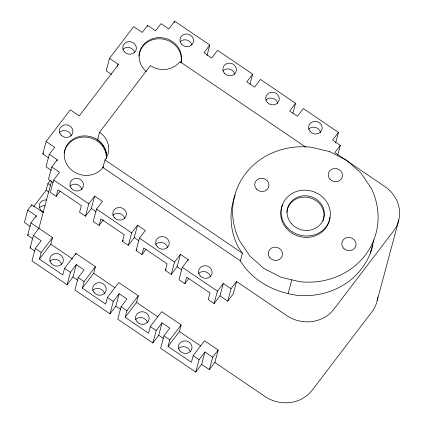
<?xml version="1.0" encoding="UTF-8"?>
<svg xmlns="http://www.w3.org/2000/svg" width="424" height="424" viewBox="0 0 424 424"><rect width="100%" height="100%" fill="white"/><g stroke="black" fill="none" stroke-linecap="round" stroke-linejoin="round"><path stroke-width="0.64" d="M377.185 300.696L398.873 219.754L399.514 215.689A34.148 31.434 15 0 0 384.918 186.597L334.833 152.587L340.324 145.384L332.559 140.111L338.437 132.399L303.324 108.555L297.447 116.266L289.682 110.993L295.56 103.281L260.442 79.436L254.564 87.148L246.8 81.874L252.678 74.163L217.565 50.318L211.687 58.03L203.923 52.756L209.801 45.045L174.683 21.2L168.805 28.912L161.041 23.638L155.55 30.841L147.573 25.429L142.231 32.441L133.692 26.648L109.509 58.369L106.186 70.776L111.523 74.396M43.513 212.721L31.795 204.766L27.751 210.071L24.428 222.478L30.295 226.464M48.654 157.929L42.787 153.944L46.115 141.537L70.294 109.816L79.251 115.895L118.466 64.453L109.509 58.369M31.477 205.963L31.795 204.766M32.929 238.898L27.613 235.288L30.936 222.881L36.284 215.869L27.751 210.071M46.115 141.537L54.648 147.335L49.301 154.347L45.977 166.754L51.293 170.363M35.95 217.109L36.284 215.869M34.752 251.072L30.093 247.907L33.416 235.5L38.907 228.298L51.558 181.096M49.301 154.347L57.272 159.763L51.781 166.966L48.458 179.373L53.117 182.537M33.56 206.737L46.115 190.259L47.886 183.656L50.461 180.279M56.943 161.003L57.272 159.763M33.416 235.5L41.181 240.774L35.303 248.485L31.98 260.887L67.098 284.732L72.976 277.026L76.299 264.618L84.063 269.892L78.186 277.603L74.862 290.005L109.975 313.85L115.853 306.144L119.176 293.737L126.94 299.01L121.063 306.722L117.74 319.124L152.852 342.968L158.73 335.262L162.058 322.855L169.823 328.128L163.945 335.84L160.617 348.242L195.734 372.087L201.612 364.38L204.935 351.973L212.7 357.246L209.377 369.649L201.612 364.38M51.781 166.966L59.545 172.239L53.668 179.951L50.345 192.353L56.222 196.344L60.139 191.203M209.377 369.649L214.867 362.446L218.19 350.044L204.554 340.779L193.18 355.694L191.415 362.297L168.047 346.435L179.416 331.52L181.186 324.911L161.671 311.661L150.303 326.575L148.532 333.179L125.17 317.316L136.539 302.402L138.309 295.793L118.794 282.543L107.426 297.457L105.656 304.061L82.288 288.198L93.662 273.284L95.432 266.68L75.912 253.425L64.543 268.339L62.773 274.943L39.411 259.08L41.181 252.476L52.55 237.562L30.936 222.881M56.222 196.344L57.993 189.74L81.355 205.603L79.585 212.212L85.457 216.203L91.335 208.491L94.663 196.084L102.428 201.358L96.55 209.069L93.222 221.471L99.099 225.462L103.414 219.807M39.411 259.08L50.779 244.166L52.55 237.562M372.813 245.141A73.119 67.31 15 0 1 295.968 295.168C273.883 291.876 252.004 280.45 240.371 260.839L102.953 167.522A21.343 19.647 15 0 1 73.421 171.45A21.343 19.647 15 0 1 67.978 143.773A21.343 19.647 15 0 1 97.509 139.851C103.408 143.837 107.06 150.891 106.631 158.035C107.277 150.838 103.377 143.863 97.509 139.851L99.545 132.246L150.372 65.572A21.343 19.647 15 0 0 179.903 61.65L305.826 147.16M117.379 66.648L118.047 64.167M67.098 284.732L70.421 272.33L76.299 264.618M85.457 216.203L88.786 203.796L94.663 196.084M75.594 254.628L75.912 253.425M103.663 166.441L102.953 167.522L104.988 159.917A21.343 19.647 15 0 0 99.545 132.246M147.245 26.67L147.573 25.429M82.288 288.198L84.058 281.594L95.432 266.68M99.099 225.462L100.87 218.858L124.232 234.721L122.462 241.33L128.34 245.321L134.217 237.61L137.54 225.202L145.305 230.476L139.427 238.187L136.104 250.589L141.982 254.58L145.898 249.439M174.349 22.44L174.683 21.2M109.975 313.85L113.298 301.448L119.176 293.737M128.34 245.321L131.663 232.914L137.54 225.202M125.17 317.316L126.94 310.713L138.309 295.793M141.982 254.58L143.747 247.976L167.114 263.839L165.344 270.448L171.217 274.439L177.094 266.728L180.417 254.321L188.182 259.594L187.853 260.834M206.976 55.592L209.801 45.045M152.852 342.968L156.18 330.566L162.058 322.855M171.217 274.439L174.54 262.032L180.417 254.321M188.182 259.594L182.304 267.306L178.981 279.708L184.859 283.698L188.781 278.557M168.047 346.435L169.817 339.831L181.186 324.911M184.859 283.698L186.629 277.095L209.991 292.958L208.221 299.567L214.099 303.552L219.977 295.846L223.3 283.439L231.064 288.712L227.741 301.12L219.977 295.846M250.017 84.09L252.678 74.163M195.734 372.087L199.057 359.685L204.935 351.973M214.099 303.552L217.422 291.15L223.3 283.439M240.371 260.839L242.411 253.239L238.097 246.879A73.119 67.31 15 0 1 235.235 195.056M398.873 219.754A34.148 31.434 15 0 1 393.626 230.879L333.889 309.239A34.148 31.434 15 0 1 324.387 317.47L320.507 319.336A34.148 31.434 15 0 1 286.64 315.52L236.555 281.51L233.232 293.911L227.741 301.12M292.899 113.208L295.56 103.281M288.209 293.329L291.829 279.824M335.612 142.941L338.437 132.399M337.833 154.686L340.324 145.384M370.295 253.239L373.915 239.735M102.953 167.522L103.583 166.399M42.787 153.944L43.524 152.979M97.509 139.851L98.31 138.802M27.613 235.288L28.376 234.287M30.093 247.907L30.878 246.879M122.462 241.33L123.246 240.302M136.104 250.589L136.888 249.561M165.344 270.448L166.129 269.42M231.064 288.712L236.555 281.51M212.7 357.246L218.19 350.044M104.988 159.917L242.411 253.239M53.668 179.951L88.786 203.796M96.55 209.069L131.663 232.914M139.427 238.187L174.54 262.032M182.304 267.306L217.422 291.15M91.335 208.491L95.994 211.656M134.217 237.61L138.876 240.774M177.094 266.728L181.753 269.892M47.886 183.656L50.551 185.463M46.115 190.259L48.781 192.067M50.779 244.166L72.515 258.921M93.662 273.284L114.851 287.673M136.539 302.402L157.728 316.792M179.416 331.52L200.61 345.91M214.867 362.446L264.952 396.456A34.148 31.434 15 0 0 312.202 390.181L371.938 311.815A34.148 31.434 15 0 0 377.768 297.213M35.303 248.485L41.181 252.476M64.543 268.339L70.421 272.33M78.186 277.603L84.058 281.594M107.426 297.457L113.298 301.448M121.063 306.722L126.94 310.713M150.303 326.575L156.18 330.566M163.945 335.84L169.817 339.831M193.18 355.694L199.057 359.685M72.976 277.026L77.634 280.19M115.853 306.144L120.511 309.308M158.73 335.262L163.388 338.426M179.956 41.902A6.832 6.286 15 0 1 186.904 40.079A6.832 6.286 15 0 1 191.876 45.241M286.778 212.355A18.741 17.252 15 0 1 309.26 197.642A18.741 17.252 15 0 1 322.934 220.931M112.805 215.36A6.832 6.286 15 0 1 119.748 213.537A6.832 6.286 15 0 1 124.725 218.699M198.565 273.597A6.832 6.286 15 0 1 205.508 271.773A6.832 6.286 15 0 1 210.484 276.936M146.386 71.693A21.343 19.647 15 0 1 142.395 46.184A21.343 19.647 15 0 1 168.683 39.522A21.343 19.647 15 0 1 180.984 62.927M69.923 186.242A6.832 6.286 15 0 1 76.871 184.419A6.832 6.286 15 0 1 81.848 189.581M59.386 132.664A6.832 6.286 15 0 1 66.33 130.841A6.832 6.286 15 0 1 71.306 136.003M122.785 49.497A6.832 6.286 15 0 1 129.728 47.674A6.832 6.286 15 0 1 134.705 52.836M222.833 71.02A6.832 6.286 15 0 1 229.782 69.192A6.832 6.286 15 0 1 234.758 74.359M308.593 129.256A6.832 6.286 15 0 1 315.541 127.428A6.832 6.286 15 0 1 320.518 132.595M135.548 319.616A6.832 6.286 15 0 1 142.21 317.719A6.832 6.286 15 0 1 147.34 322.415M138.897 56.154A21.343 19.647 15 0 1 162.784 39.056A21.343 19.647 15 0 1 180.963 62.831M155.682 244.478A6.832 6.286 15 0 1 162.631 242.655A6.832 6.286 15 0 1 167.607 247.817M329.92 217.215A24.756 22.79 15 0 1 299.593 236.497A24.756 22.79 15 0 1 282.617 204.792M265.716 100.138A6.832 6.286 15 0 1 272.659 98.31A6.832 6.286 15 0 1 277.635 103.477M64.141 153.149A21.343 19.647 15 0 1 87.185 137.228A21.343 19.647 15 0 1 106.366 158.555M43.221 211.868A6.832 6.286 15 0 1 39.469 204.389A6.832 6.286 15 0 1 46.587 199.953M49.788 261.38A6.832 6.286 15 0 1 56.736 259.557A6.832 6.286 15 0 1 61.713 264.719M92.671 290.498A6.832 6.286 15 0 1 99.619 288.675A6.832 6.286 15 0 1 104.59 293.837M178.43 348.735A6.832 6.286 15 0 1 185.087 346.837A6.832 6.286 15 0 1 190.217 351.533M39.252 207.802A6.832 6.286 15 0 1 45.029 205.751M329.713 151.633L311.142 147.229A73.119 67.31 15 0 0 239.677 240.98L250.001 256.202L264.104 268.577L281.017 277.264L299.588 281.669A73.119 67.31 15 0 0 371.053 187.912L360.729 172.695L346.625 160.32L329.713 151.633M157.304 246.805A6.832 6.286 15 0 0 168.879 245.268A6.832 6.286 15 0 0 161.247 236.645A6.832 6.286 15 0 0 157.304 246.805M181.578 44.229A6.832 6.286 15 0 0 193.153 42.691A6.832 6.286 15 0 0 185.516 34.063A6.832 6.286 15 0 0 181.578 44.229M269.945 257.882A7.171 6.604 15 0 0 282.098 256.271A7.171 6.604 15 0 0 274.084 247.213A7.171 6.604 15 0 0 269.945 257.882M291.537 223.798A18.741 17.252 15 0 0 323.295 219.574A18.741 17.252 15 0 0 302.349 195.915A18.741 17.252 15 0 0 291.537 223.798M256.393 188.972A7.171 6.604 15 0 0 268.546 187.36A7.171 6.604 15 0 0 260.527 178.303A7.171 6.604 15 0 0 256.393 188.972M310.214 131.583A6.832 6.286 15 0 0 321.79 130.041A6.832 6.286 15 0 0 314.158 121.418A6.832 6.286 15 0 0 310.214 131.583M114.427 217.687A6.832 6.286 15 0 0 126.002 216.15A6.832 6.286 15 0 0 118.365 207.527A6.832 6.286 15 0 0 114.427 217.687M61.008 134.991A6.832 6.286 15 0 0 72.584 133.454A6.832 6.286 15 0 0 64.946 124.831A6.832 6.286 15 0 0 61.008 134.991M71.545 188.569A6.832 6.286 15 0 0 83.12 187.032A6.832 6.286 15 0 0 75.488 178.409A6.832 6.286 15 0 0 71.545 188.569M200.186 275.923A6.832 6.286 15 0 0 211.756 274.386A6.832 6.286 15 0 0 204.124 265.763A6.832 6.286 15 0 0 200.186 275.923M329.925 179.204A7.171 6.604 15 0 0 342.078 177.587A7.171 6.604 15 0 0 334.059 168.535A7.171 6.604 15 0 0 329.925 179.204M94.292 292.825A6.832 6.286 15 0 0 105.868 291.288A6.832 6.286 15 0 0 98.23 282.665A6.832 6.286 15 0 0 94.292 292.825M343.477 248.114A7.171 6.604 15 0 0 355.63 246.498A7.171 6.604 15 0 0 347.616 237.44A7.171 6.604 15 0 0 343.477 248.114M224.455 73.347A6.832 6.286 15 0 0 236.03 71.81A6.832 6.286 15 0 0 228.398 63.181A6.832 6.286 15 0 0 224.455 73.347M286.984 227.232A24.756 22.79 15 0 0 328.939 221.657A24.756 22.79 15 0 0 301.263 190.397A24.756 22.79 15 0 0 286.984 227.232M51.415 263.707A6.832 6.286 15 0 0 62.985 262.17A6.832 6.286 15 0 0 55.353 253.547A6.832 6.286 15 0 0 51.415 263.707M137.175 321.943A6.832 6.286 15 0 0 148.744 320.406A6.832 6.286 15 0 0 141.113 311.783A6.832 6.286 15 0 0 137.175 321.943M124.407 51.823A6.832 6.286 15 0 0 135.982 50.286A6.832 6.286 15 0 0 128.345 41.663A6.832 6.286 15 0 0 124.407 51.823M267.337 102.465A6.832 6.286 15 0 0 278.913 100.923A6.832 6.286 15 0 0 271.275 92.3A6.832 6.286 15 0 0 267.337 102.465M180.052 351.061A6.832 6.286 15 0 0 191.627 349.524A6.832 6.286 15 0 0 183.989 340.901A6.832 6.286 15 0 0 180.052 351.061"/></g></svg>
